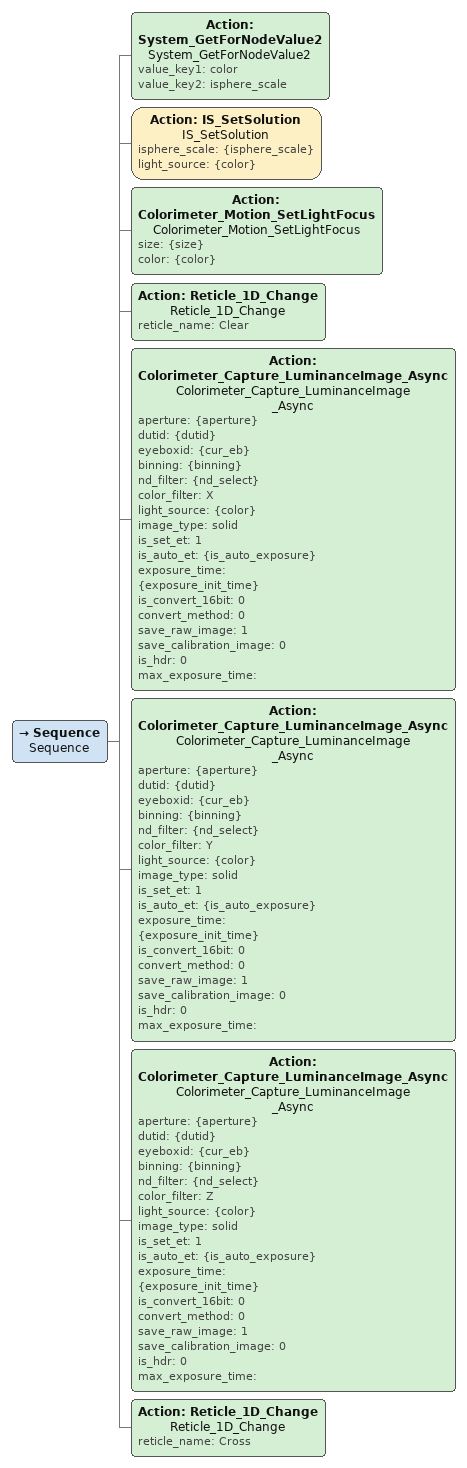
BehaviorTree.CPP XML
<Sequence name="Sequence">
 <Action name="System_GetForNodeValue2" ID="System_GetForNodeValue2" value_key1="color" value_key2="isphere_scale"/>
 <Action name="IS_SetSolution" ID="IS_SetSolution" isphere_scale="{isphere_scale}" light_source="{color}"/>
 <Action name="Colorimeter_Motion_SetLightFocus" ID="Colorimeter_Motion_SetLightFocus" size="{size}" color="{color}"/>
 <!-- Clear Pattern (R&G&B&W) -->
 <Action name="Reticle_1D_Change" ID="Reticle_1D_Change" reticle_name="Clear"/>
 <Action name="Colorimeter_Capture_LuminanceImage_Async" ID="Colorimeter_Capture_LuminanceImage_Async" aperture="{aperture}" dutid="{dutid}" eyeboxid="{cur_eb}" binning="{binning}" nd_filter="{nd_select}" color_filter="X" light_source="{color}" image_type="solid" is_set_et="1" is_auto_et="{is_auto_exposure}" exposure_time="{exposure_init_time}" is_convert_16bit="0" convert_method="0" save_raw_image="1" save_calibration_image="0" is_hdr="0" max_exposure_time=""/>
 <Action name="Colorimeter_Capture_LuminanceImage_Async" ID="Colorimeter_Capture_LuminanceImage_Async" aperture="{aperture}" dutid="{dutid}" eyeboxid="{cur_eb}" binning="{binning}" nd_filter="{nd_select}" color_filter="Y" light_source="{color}" image_type="solid" is_set_et="1" is_auto_et="{is_auto_exposure}" exposure_time="{exposure_init_time}" is_convert_16bit="0" convert_method="0" save_raw_image="1" save_calibration_image="0" is_hdr="0" max_exposure_time=""/>
 <Action name="Colorimeter_Capture_LuminanceImage_Async" ID="Colorimeter_Capture_LuminanceImage_Async" aperture="{aperture}" dutid="{dutid}" eyeboxid="{cur_eb}" binning="{binning}" nd_filter="{nd_select}" color_filter="Z" light_source="{color}" image_type="solid" is_set_et="1" is_auto_et="{is_auto_exposure}" exposure_time="{exposure_init_time}" is_convert_16bit="0" convert_method="0" save_raw_image="1" save_calibration_image="0" is_hdr="0" max_exposure_time=""/>
 <!-- Cross Pattern (R&G&B&W) -->
 <Action name="Reticle_1D_Change" ID="Reticle_1D_Change" reticle_name="Cross"/>
</Sequence>
